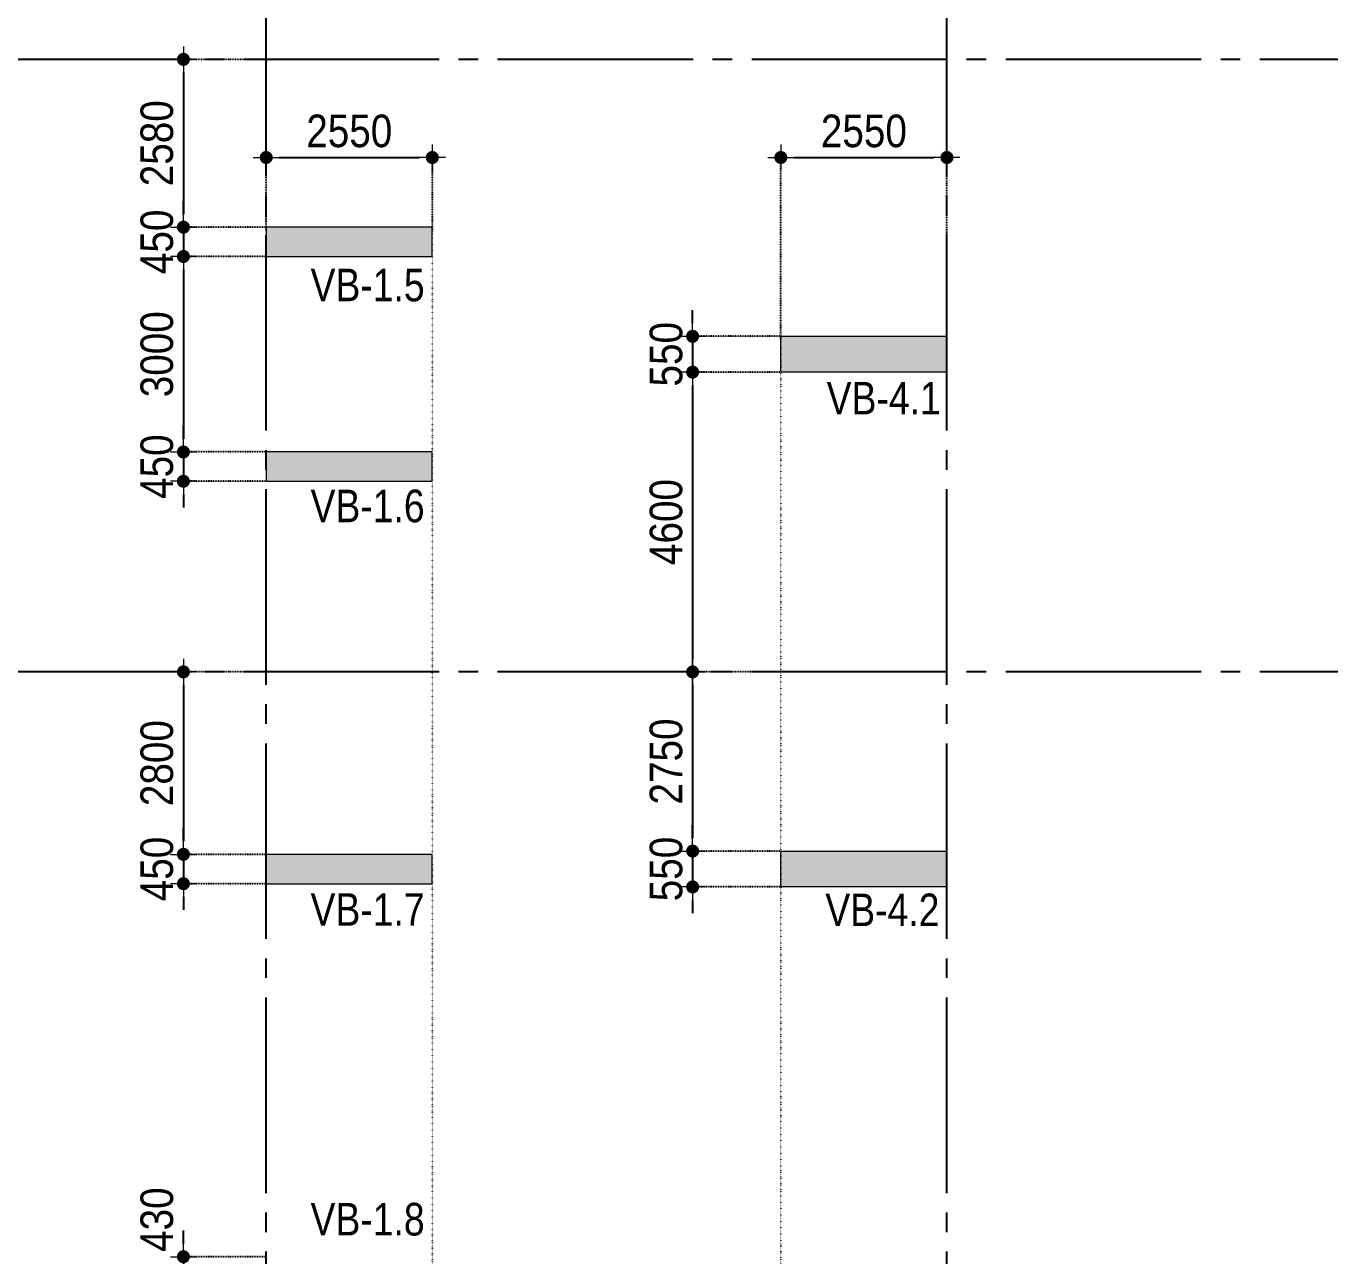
# Model space of a CAD drawing. Header units: millimetres. Extents: x -3973692 to -2843767, y 592734 to 838475.
# Drawn here: x -3875332 to -3855316, y 717169 to 736042 of the extents above; entities that cross this region are included whole.
import ezdxf
from ezdxf.enums import TextEntityAlignment as Align

# ---------------------------------------------------------------- set-up
doc = ezdxf.new("R2010")
doc.units = ezdxf.units.MM
doc.header["$MEASUREMENT"] = 0
doc.header["$PDMODE"] = 3
doc.header["$PDSIZE"] = -20
for name, pattern in [('CHG_XX_Luoi truc$0$MB_Luoi truc$0$Center101', [13, 10, -1, 1, -1]), ('DIVIDE2', [15.875, 6.35, -3.175, 0, -3.175, 0, -3.175]), ('DOT2', [0.125, 0, -0.125]), ('HIDDEN5', [2.8375, 1.25, -1.5875])]:
    doc.linetypes.add(name, pattern=pattern)
doc.layers.get('0').update_dxf_attribs({"lineweight": 9})
doc.layers.get('Defpoints').update_dxf_attribs({"color": 10, "lineweight": 0})
for name, color, linetype, lineweight in [("'S_General_Dim_1", 1, 'Continuous', 18), ("'S_General_Divide_3 Intermediate", 3, 'DIVIDE2', 40), ('CHG_XX_Cot_Ham 2$0$COT', 5, 'Continuous', 13), ('CHG_XX_Cot_Ham 2$0$NS-Pier-H2', 150, 'Continuous', 13), ('CHG_XX_Cot_Ham 2$0$NS-Pier-H2 @ 1', 150, 'Continuous', 13), ('CHG_XX_Cot_Ham 2$0$NS-Pier-H2 @ 150 VP1', 150, 'Continuous', 13), ('CHG_XX_Cot_Ham 2$0$NS-Pier-H2 @ 150 VP2', 150, 'Continuous', 13), ('CHG_XX_Cot_Ham 2$0$NS-Pier-H2 @ 150 VP3', 150, 'Continuous', 13), ('CHG_XX_Cot_Ham 2$0$NS-Pier-H2 @ 150 VP4', 150, 'Continuous', 13), ('CHG_XX_Cot_Ham 2$0$NS-Pier-H2 @ 150 VP5', 150, 'Continuous', 13), ('CHG_XX_Cot_Ham 2$0$NS-Pier-H2 @ 150 VP6', 150, 'Continuous', 13), ('CHG_XX_Cot_Ham 2$0$NS-Pier-H2 @ 150 VP7', 150, 'Continuous', 13), ('CHG_XX_Cot_Ham 2$0$NS-Pier-H2 @ 150 VP8', 150, 'Continuous', 13), ('CHG_XX_Cot_Ham 2$0$NS-Pier-H2 @ 150 VP9', 150, 'Continuous', 13), ('CHG_XX_Cot_Ham 2$0$NS-Pier-H2 @ 150 VPModel', 150, 'Continuous', 13), ('TEXT', 7, 'Continuous', 15)]:
    doc.layers.add(name, color=color, linetype=linetype, lineweight=lineweight)
for name, color, linetype in [('CHG_XX_Luoi truc$0$Grid', 34, 'Continuous'), ('CHG_XX_Luoi truc$0$Grid Line', 251, 'CHG_XX_Luoi truc$0$MB_Luoi truc$0$Center101'), ('dim', 1, 'Continuous')]:
    doc.layers.add(name, color=color, linetype=linetype)
doc.styles.add('arial', font='arial.ttf', dxfattribs={"width": 0.85})
doc.styles.add('CHG_XX_Luoi truc$0$MB_Luoi truc$0$Grid A-F$0$VNI-HelveCB', font='')
doc.styles.add('TTP-HelCon', font='')
doc.styles.get('CHG_XX_Luoi truc$0$MB_Luoi truc$0$Grid A-F$0$VNI-HelveCB').set_extended_font_data('VNI-Helve-Condense', bold=True)
doc.styles.get('TTP-HelCon').set_extended_font_data('VNI-Helve-Condense')
doc.dimstyles.new('200', dxfattribs={"dimscale": 200, "dimtxt": 2.5, "dimasz": 1, "dimexe": 0, "dimexo": 0, "dimgap": 0.75, "dimtad": 1, "dimdec": 0, "dimrnd": 10, "dimzin": 9, "dimdsep": 46, "dimtxsty": 'arial', "dimblk1": 'DIMDOT', "dimblk2": 'DIMDOT', "dimsah": 1, "dimcen": 2, "dimdle": 3, "dimclre": 8, "dimclrt": 2, "dimadec": 0, "dimazin": 0, "dimtfac": 1, "dimtdec": 0, "dimtix": 1, "dimtmove": 2, "dimatfit": 3, "dimldrblk": 'DIMPIJL', "dimfxl": 1, "dimtvp": 1.8, "dimtolj": 1, "dimtzin": 0, "dimarcsym": 0})

# ---------------------------------------------------------------- blocks, each defined once
blk = doc.blocks.new('*U3253')
at = {"layer": 'CHG_XX_Cot_Ham 2$0$NS-Pier-H2 @ 1'}
h = blk.add_hatch(color=256, dxfattribs=at)
h.dxf.hatch_style = 1
h.paths.add_polyline_path([(450, 0), (0, 0), (0, -2550), (450, -2550)])
at = {"layer": 'CHG_XX_Cot_Ham 2$0$NS-Pier-H2 @ 150 VP1'}
h = blk.add_hatch(color=256, dxfattribs=at)
h.dxf.hatch_style = 1
h.paths.add_polyline_path([(450, 0), (0, 0), (0, -2550), (450, -2550)])
at = {"layer": 'CHG_XX_Cot_Ham 2$0$NS-Pier-H2 @ 150 VP2'}
h = blk.add_hatch(color=256, dxfattribs=at)
h.dxf.hatch_style = 1
h.paths.add_polyline_path([(450, 0), (0, 0), (0, -2550), (450, -2550)])
at = {"layer": 'CHG_XX_Cot_Ham 2$0$NS-Pier-H2 @ 150 VP3'}
h = blk.add_hatch(color=256, dxfattribs=at)
h.dxf.hatch_style = 1
h.paths.add_polyline_path([(450, 0), (0, 0), (0, -2550), (450, -2550)])
at = {"layer": 'CHG_XX_Cot_Ham 2$0$NS-Pier-H2 @ 150 VP4'}
h = blk.add_hatch(color=256, dxfattribs=at)
h.dxf.hatch_style = 1
h.paths.add_polyline_path([(450, 0), (0, 0), (0, -2550), (450, -2550)])
at = {"layer": 'CHG_XX_Cot_Ham 2$0$NS-Pier-H2 @ 150 VP5'}
h = blk.add_hatch(color=256, dxfattribs=at)
h.dxf.hatch_style = 1
h.paths.add_polyline_path([(450, 0), (0, 0), (0, -2550), (450, -2550)])
at = {"layer": 'CHG_XX_Cot_Ham 2$0$NS-Pier-H2 @ 150 VP6'}
h = blk.add_hatch(color=256, dxfattribs=at)
h.dxf.hatch_style = 1
h.paths.add_polyline_path([(450, 0), (0, 0), (0, -2550), (450, -2550)])
at = {"layer": 'CHG_XX_Cot_Ham 2$0$NS-Pier-H2 @ 150 VP7'}
h = blk.add_hatch(color=256, dxfattribs=at)
h.dxf.hatch_style = 1
h.paths.add_polyline_path([(450, 0), (0, 0), (0, -2550), (450, -2550)])
at = {"layer": 'CHG_XX_Cot_Ham 2$0$NS-Pier-H2 @ 150 VP8'}
h = blk.add_hatch(color=256, dxfattribs=at)
h.dxf.hatch_style = 1
h.paths.add_polyline_path([(450, 0), (0, 0), (0, -2550), (450, -2550)])
at = {"layer": 'CHG_XX_Cot_Ham 2$0$NS-Pier-H2 @ 150 VP9'}
h = blk.add_hatch(color=256, dxfattribs=at)
h.dxf.hatch_style = 1
h.paths.add_polyline_path([(450, 0), (0, 0), (0, -2550), (450, -2550)])
at = {"layer": 'CHG_XX_Cot_Ham 2$0$NS-Pier-H2 @ 150 VPModel'}
h = blk.add_hatch(color=256, dxfattribs=at)
h.dxf.hatch_style = 1
h.paths.add_polyline_path([(450, 0), (0, 0), (0, -2550), (450, -2550)])
blk = doc.blocks.new('CHG_XX_Cot_Ham 2$0$Block A_C450x2250')
at = {"layer": 'CHG_XX_Cot_Ham 2$0$NS-Pier-H2'}
blk.add_lwpolyline([(450, -2550), (0, -2550), (0, 0), (450, 0)], close=True, dxfattribs=at)
blk.add_blockref('*U3253', (0, 0), dxfattribs=at)
blk = doc.blocks.new('*U3256')
at = {"layer": 'CHG_XX_Cot_Ham 2$0$NS-Pier-H2 @ 1'}
h = blk.add_hatch(color=256, dxfattribs=at)
h.dxf.hatch_style = 1
h.paths.add_polyline_path([(550, 0), (0, 0), (0, -2550), (550, -2550)])
at = {"layer": 'CHG_XX_Cot_Ham 2$0$NS-Pier-H2 @ 150 VP1'}
h = blk.add_hatch(color=256, dxfattribs=at)
h.dxf.hatch_style = 1
h.paths.add_polyline_path([(550, 0), (0, 0), (0, -2550), (550, -2550)])
at = {"layer": 'CHG_XX_Cot_Ham 2$0$NS-Pier-H2 @ 150 VP2'}
h = blk.add_hatch(color=256, dxfattribs=at)
h.dxf.hatch_style = 1
h.paths.add_polyline_path([(550, 0), (0, 0), (0, -2550), (550, -2550)])
at = {"layer": 'CHG_XX_Cot_Ham 2$0$NS-Pier-H2 @ 150 VP3'}
h = blk.add_hatch(color=256, dxfattribs=at)
h.dxf.hatch_style = 1
h.paths.add_polyline_path([(550, 0), (0, 0), (0, -2550), (550, -2550)])
at = {"layer": 'CHG_XX_Cot_Ham 2$0$NS-Pier-H2 @ 150 VP4'}
h = blk.add_hatch(color=256, dxfattribs=at)
h.dxf.hatch_style = 1
h.paths.add_polyline_path([(550, 0), (0, 0), (0, -2550), (550, -2550)])
at = {"layer": 'CHG_XX_Cot_Ham 2$0$NS-Pier-H2 @ 150 VP5'}
h = blk.add_hatch(color=256, dxfattribs=at)
h.dxf.hatch_style = 1
h.paths.add_polyline_path([(550, 0), (0, 0), (0, -2550), (550, -2550)])
at = {"layer": 'CHG_XX_Cot_Ham 2$0$NS-Pier-H2 @ 150 VP6'}
h = blk.add_hatch(color=256, dxfattribs=at)
h.dxf.hatch_style = 1
h.paths.add_polyline_path([(550, 0), (0, 0), (0, -2550), (550, -2550)])
at = {"layer": 'CHG_XX_Cot_Ham 2$0$NS-Pier-H2 @ 150 VP7'}
h = blk.add_hatch(color=256, dxfattribs=at)
h.dxf.hatch_style = 1
h.paths.add_polyline_path([(550, 0), (0, 0), (0, -2550), (550, -2550)])
at = {"layer": 'CHG_XX_Cot_Ham 2$0$NS-Pier-H2 @ 150 VP8'}
h = blk.add_hatch(color=256, dxfattribs=at)
h.dxf.hatch_style = 1
h.paths.add_polyline_path([(550, 0), (0, 0), (0, -2550), (550, -2550)])
at = {"layer": 'CHG_XX_Cot_Ham 2$0$NS-Pier-H2 @ 150 VP9'}
h = blk.add_hatch(color=256, dxfattribs=at)
h.dxf.hatch_style = 1
h.paths.add_polyline_path([(550, 0), (0, 0), (0, -2550), (550, -2550)])
at = {"layer": 'CHG_XX_Cot_Ham 2$0$NS-Pier-H2 @ 150 VPModel'}
h = blk.add_hatch(color=256, dxfattribs=at)
h.dxf.hatch_style = 1
h.paths.add_polyline_path([(550, 0), (0, 0), (0, -2550), (550, -2550)])
blk = doc.blocks.new('CHG_XX_Cot_Ham 2$0$550x2550')
at = {"layer": 'CHG_XX_Cot_Ham 2$0$NS-Pier-H2'}
blk.add_lwpolyline([(550, -2550), (0, -2550), (0, 0), (550, 0)], close=True, dxfattribs=at)
blk.add_blockref('*U3256', (0, 0), dxfattribs=at)
blk = doc.blocks.new('*U2841')
at = {"layer": 'CHG_XX_Luoi truc$0$Grid Line'}
blk.add_line((0, 0), (0, 608), dxfattribs=at)
at = {"layer": 'CHG_XX_Luoi truc$0$Grid', "lineweight": -2, "style": 'CHG_XX_Luoi truc$0$MB_Luoi truc$0$Grid A-F$0$VNI-HelveCB'}
for tag, p in [('GRIDSUB', (0, 617)), ('GRID', (0, -9))]:
    blk.add_attdef(tag, text='', height=5, dxfattribs=at).set_placement(p, align=Align.MIDDLE)
blk = doc.blocks.new('*U2843')
at = {"layer": 'CHG_XX_Luoi truc$0$Grid Line'}
blk.add_line((0, 0), (0, 438), dxfattribs=at)
at = {"layer": 'CHG_XX_Luoi truc$0$Grid', "lineweight": -2, "style": 'CHG_XX_Luoi truc$0$MB_Luoi truc$0$Grid A-F$0$VNI-HelveCB'}
for tag, p in [('GRIDSUB', (0, 447)), ('GRID', (0, -9))]:
    blk.add_attdef(tag, text='', height=5, dxfattribs=at).set_placement(p, align=Align.MIDDLE)
blk = doc.blocks.new('CHG_XX_Luoi truc')
at = {"layer": 'CHG_XX_Luoi truc$0$Grid', "xscale": 300, "yscale": 300, "zscale": 300}
for p in [(76850, -12747), (87300, -12747)]:
    blk.add_blockref('*U2841', p, dxfattribs=at)
at = {"layer": 'CHG_XX_Luoi truc$0$Grid', "xscale": 300.0000000000013, "yscale": 300.0000000000013, "zscale": 300.0000000000013, "rotation": 90}
for p in [(110703, 125550), (110703, 116150)]:
    blk.add_blockref('*U2843', p, dxfattribs=at)
blk = doc.blocks.new('CHG_XX_Cot_Ham 2')
at = {"layer": 'CHG_XX_Cot_Ham 2$0$NS-Pier-H2'}
h = blk.add_hatch(color=256, dxfattribs=at)
h.dxf.hatch_style = 1
h.paths.add_polyline_path([(99639.2, 163400), (-10900, 163400), (-10900, 85450), (-300, 85450), (-300, 84050), (32350, 84050), (32350, -9000), (103575.5, -9000), (106050, -6022), (106050, 158254.3)])
h.paths.add_polyline_path([(99533.7, 163100), (105750, 158110.4), (105750, 90450), (105650, 90450), (105750, 90450), (105750, 13850), (105750, 13722.3), (105750, -5913.6), (103434.7, -8700), (93599.8, -8700), (93299.8, -8700), (32650, -8700), (32650, 84350), (0, 84350), (0, 85750), (-10600, 85750), (-10600, 163100), (93600, 163100)], flags=16)
at = {"layer": 'CHG_XX_Cot_Ham 2$0$COT', "xscale": -1, "rotation": 90}
for p in [(76850, 122975), (76850, 119525)]:
    blk.add_blockref('CHG_XX_Cot_Ham 2$0$Block A_C450x2250', p, dxfattribs=at)
at = {"layer": 'CHG_XX_Cot_Ham 2$0$NS-Pier-H2'}
blk.add_blockref('CHG_XX_Luoi truc', (0, 0), dxfattribs=at)
at = {"layer": 'CHG_XX_Cot_Ham 2$0$NS-Pier-H2', "rotation": 90}
for p in [(84750, 120750), (84750, 112850)]:
    blk.add_blockref('CHG_XX_Cot_Ham 2$0$550x2550', p, dxfattribs=at)
at = {"layer": 'CHG_XX_Cot_Ham 2$0$NS-Pier-H2', "xscale": -1, "rotation": 90}
blk.add_blockref('CHG_XX_Cot_Ham 2$0$Block A_C450x2250', (76850, 113350), dxfattribs=at)
blk = doc.blocks.new('b')
at = {"layer": 'TEXT', "color": 3, "style": 'TTP-HelCon'}
for s, p in [('VB-1.5', (-22019, -30412)), ('VB-4.1', (-14096, -32149)), ('VB-1.6', (-22019, -33803)), ('VB-1.7', (-22019, -39996)), ('VB-4.2', (-14116, -40002)), ('VB-1.8', (-22019, -44749))]:
    blk.add_text(s, height=500, dxfattribs=at).set_placement(p)
blk = doc.blocks.new('DIMDOT')
for p, q in [((1, 0), (-1, 0)), ((0, -1), (0, 1))]:
    blk.add_line(p, q)
at = {"const_width": 0.5}
blk.add_lwpolyline([(-0.25, 0, 1), (0.25, 0, 1)], format="xyb", close=True, dxfattribs=at)
blk = doc.blocks.new('*D1473')
at = {"layer": "'S_General_Dim_1", "color": 8, "linetype": 'HIDDEN5', "lineweight": -2, "transparency": 16777216}
for p, q in [((-3871645, 735531), (-3872916, 735531)), ((-3871645, 732956), (-3872916, 732956))]:
    blk.add_line(p, q, dxfattribs=at)
at = {"layer": "'S_General_Dim_1", "color": 0, "lineweight": -2, "transparency": 16777216}
blk.add_line((-3872916, 735331), (-3872916, 733156), dxfattribs=at)
at = {"layer": 'Defpoints', "color": 0, "transparency": 16777216}
for p in [(-3871645, 735531), (-3872916, 732956), (-3871645, 732956)]:
    blk.add_point(p, dxfattribs=at)
at = {"layer": "'S_General_Dim_1", "color": 0, "lineweight": -2, "transparency": 16777216, "xscale": 200, "yscale": 200, "zscale": 200}
for p, rotation in [((-3872916, 735531), 90), ((-3872916, 732956), 270)]:
    blk.add_blockref('DIMDOT', p, dxfattribs=dict(at, rotation=rotation))
at = {"layer": "'S_General_Dim_1", "color": 2, "transparency": 16777216, "insert": (-3873322, 734244), "char_height": 500, "attachment_point": 5, "rotation": 90, "style": 'arial'}
blk.add_mtext('\\A1;2580', dxfattribs=at)
blk = doc.blocks.new('DIMPIJL')
at = {"linetype": 'ByBlock'}
blk.add_solid([(-2.5, 0.42), (-2.5, -0.42), (0, 0)], dxfattribs=at)
blk = doc.blocks.new('*D1474')
at = {"layer": "'S_General_Dim_1", "color": 0, "lineweight": -2, "transparency": 16777216}
for p, q in [((-3872916, 733156), (-3872916, 733356)), ((-3872916, 732956), (-3872916, 732506)), ((-3872916, 732306), (-3872916, 732106))]:
    blk.add_line(p, q, dxfattribs=at)
at = {"layer": "'S_General_Dim_1", "color": 8, "linetype": 'HIDDEN5', "lineweight": -2, "transparency": 16777216}
for p, q in [((-3871645, 732956), (-3872916, 732956)), ((-3871645, 732506), (-3872916, 732506))]:
    blk.add_line(p, q, dxfattribs=at)
at = {"layer": 'Defpoints', "color": 0, "transparency": 16777216}
for p in [(-3871645, 732956), (-3872916, 732506), (-3871645, 732506)]:
    blk.add_point(p, dxfattribs=at)
at = {"layer": "'S_General_Dim_1", "color": 0, "lineweight": -2, "transparency": 16777216, "xscale": 200, "yscale": 200, "zscale": 200}
for p, rotation in [((-3872916, 732956), 270), ((-3872916, 732506), 90)]:
    blk.add_blockref('DIMDOT', p, dxfattribs=dict(at, rotation=rotation))
at = {"layer": "'S_General_Dim_1", "color": 2, "transparency": 16777216, "insert": (-3873322, 732731), "char_height": 500, "attachment_point": 5, "rotation": 90, "style": 'arial'}
blk.add_mtext('\\A1;450', dxfattribs=at)
blk = doc.blocks.new('*D1475')
at = {"layer": "'S_General_Dim_1", "color": 8, "linetype": 'HIDDEN5', "lineweight": -2, "transparency": 16777216}
for p, q in [((-3871645, 732506), (-3872916, 732506)), ((-3871645, 729506), (-3872916, 729506))]:
    blk.add_line(p, q, dxfattribs=at)
at = {"layer": "'S_General_Dim_1", "color": 0, "lineweight": -2, "transparency": 16777216}
blk.add_line((-3872916, 732306), (-3872916, 729706), dxfattribs=at)
at = {"layer": 'Defpoints', "color": 0, "transparency": 16777216}
for p in [(-3871645, 732506), (-3872916, 729506), (-3871645, 729506)]:
    blk.add_point(p, dxfattribs=at)
at = {"layer": "'S_General_Dim_1", "color": 0, "lineweight": -2, "transparency": 16777216, "xscale": 200, "yscale": 200, "zscale": 200}
for p, rotation in [((-3872916, 732506), 90), ((-3872916, 729506), 270)]:
    blk.add_blockref('DIMDOT', p, dxfattribs=dict(at, rotation=rotation))
at = {"layer": "'S_General_Dim_1", "color": 2, "transparency": 16777216, "insert": (-3873322, 731006), "char_height": 500, "attachment_point": 5, "rotation": 90, "style": 'arial'}
blk.add_mtext('\\A1;3000', dxfattribs=at)
blk = doc.blocks.new('*D1476')
at = {"layer": "'S_General_Dim_1", "color": 0, "lineweight": -2, "transparency": 16777216}
for p, q in [((-3872916, 729706), (-3872916, 729906)), ((-3872916, 729506), (-3872916, 729056)), ((-3872916, 728856), (-3872916, 728656))]:
    blk.add_line(p, q, dxfattribs=at)
at = {"layer": "'S_General_Dim_1", "color": 8, "linetype": 'HIDDEN5', "lineweight": -2, "transparency": 16777216}
for p, q in [((-3871645, 729506), (-3872916, 729506)), ((-3871645, 729056), (-3872916, 729056))]:
    blk.add_line(p, q, dxfattribs=at)
at = {"layer": 'Defpoints', "color": 0, "transparency": 16777216}
for p in [(-3871645, 729506), (-3872916, 729056), (-3871645, 729056)]:
    blk.add_point(p, dxfattribs=at)
at = {"layer": "'S_General_Dim_1", "color": 0, "lineweight": -2, "transparency": 16777216, "xscale": 200, "yscale": 200, "zscale": 200}
for p, rotation in [((-3872916, 729506), 270), ((-3872916, 729056), 90)]:
    blk.add_blockref('DIMDOT', p, dxfattribs=dict(at, rotation=rotation))
at = {"layer": "'S_General_Dim_1", "color": 2, "transparency": 16777216, "insert": (-3873322, 729281), "char_height": 500, "attachment_point": 5, "rotation": 90, "style": 'arial'}
blk.add_mtext('\\A1;450', dxfattribs=at)
blk = doc.blocks.new('*D1477')
at = {"layer": "'S_General_Dim_1", "color": 8, "linetype": 'HIDDEN5', "lineweight": -2, "transparency": 16777216}
for p, q in [((-3871645, 726131), (-3872916, 726131)), ((-3871645, 723331), (-3872916, 723331))]:
    blk.add_line(p, q, dxfattribs=at)
at = {"layer": "'S_General_Dim_1", "color": 0, "lineweight": -2, "transparency": 16777216}
blk.add_line((-3872916, 725931), (-3872916, 723531), dxfattribs=at)
at = {"layer": 'Defpoints', "color": 0, "transparency": 16777216}
for p in [(-3871645, 726131), (-3872916, 723331), (-3871645, 723331)]:
    blk.add_point(p, dxfattribs=at)
at = {"layer": "'S_General_Dim_1", "color": 0, "lineweight": -2, "transparency": 16777216, "xscale": 200, "yscale": 200, "zscale": 200}
for p, rotation in [((-3872916, 726131), 90), ((-3872916, 723331), 270)]:
    blk.add_blockref('DIMDOT', p, dxfattribs=dict(at, rotation=rotation))
at = {"layer": "'S_General_Dim_1", "color": 2, "transparency": 16777216, "insert": (-3873322, 724731), "char_height": 500, "attachment_point": 5, "rotation": 90, "style": 'arial'}
blk.add_mtext('\\A1;2800', dxfattribs=at)
blk = doc.blocks.new('*D1478')
at = {"layer": "'S_General_Dim_1", "color": 0, "lineweight": -2, "transparency": 16777216}
for p, q in [((-3872916, 723531), (-3872916, 723731)), ((-3872916, 723331), (-3872916, 722881)), ((-3872916, 722681), (-3872916, 722481))]:
    blk.add_line(p, q, dxfattribs=at)
at = {"layer": "'S_General_Dim_1", "color": 8, "linetype": 'HIDDEN5', "lineweight": -2, "transparency": 16777216}
for p, q in [((-3871645, 723331), (-3872916, 723331)), ((-3871645, 722881), (-3872916, 722881))]:
    blk.add_line(p, q, dxfattribs=at)
at = {"layer": 'Defpoints', "color": 0, "transparency": 16777216}
for p in [(-3871645, 723331), (-3872916, 722881), (-3871645, 722881)]:
    blk.add_point(p, dxfattribs=at)
at = {"layer": "'S_General_Dim_1", "color": 0, "lineweight": -2, "transparency": 16777216, "xscale": 200, "yscale": 200, "zscale": 200}
for p, rotation in [((-3872916, 723331), 270), ((-3872916, 722881), 90)]:
    blk.add_blockref('DIMDOT', p, dxfattribs=dict(at, rotation=rotation))
at = {"layer": "'S_General_Dim_1", "color": 2, "transparency": 16777216, "insert": (-3873322, 723106), "char_height": 500, "attachment_point": 5, "rotation": 90, "style": 'arial'}
blk.add_mtext('\\A1;450', dxfattribs=at)
blk = doc.blocks.new('*D1479')
at = {"layer": "'S_General_Dim_1", "color": 0, "lineweight": -2, "transparency": 16777216}
for p, q in [((-3872916, 717356), (-3872916, 717556)), ((-3872916, 717156), (-3872916, 716731)), ((-3872916, 716531), (-3872916, 716331))]:
    blk.add_line(p, q, dxfattribs=at)
at = {"layer": "'S_General_Dim_1", "color": 8, "linetype": 'HIDDEN5', "lineweight": -2, "transparency": 16777216}
for p, q in [((-3871645, 717156), (-3872916, 717156)), ((-3871645, 716731), (-3872916, 716731))]:
    blk.add_line(p, q, dxfattribs=at)
at = {"layer": 'Defpoints', "color": 0, "transparency": 16777216}
for p in [(-3871645, 717156), (-3872916, 716731), (-3871645, 716731)]:
    blk.add_point(p, dxfattribs=at)
at = {"layer": "'S_General_Dim_1", "color": 0, "lineweight": -2, "transparency": 16777216, "xscale": 200, "yscale": 200, "zscale": 200}
for p, rotation in [((-3872916, 717156), 270), ((-3872916, 716731), 90)]:
    blk.add_blockref('DIMDOT', p, dxfattribs=dict(at, rotation=rotation))
at = {"layer": "'S_General_Dim_1", "color": 2, "transparency": 16777216, "insert": (-3873322, 717725), "char_height": 500, "attachment_point": 5, "rotation": 90, "style": 'arial'}
blk.add_mtext('\\A1;430', dxfattribs=at)
blk = doc.blocks.new('*D1402')
at = {"layer": "'S_General_Dim_1", "color": 8, "linetype": 'HIDDEN5', "lineweight": -2, "transparency": 16777216}
for p, q in [((-3871645, 732906), (-3871645, 734025)), ((-3869095, 732906), (-3869095, 734025))]:
    blk.add_line(p, q, dxfattribs=at)
at = {"layer": "'S_General_Dim_1", "color": 0, "lineweight": -2, "transparency": 16777216}
blk.add_line((-3871445, 734025), (-3869295, 734025), dxfattribs=at)
at = {"layer": 'Defpoints', "color": 0, "transparency": 16777216}
for p in [(-3869095, 734025), (-3871645, 732906), (-3869095, 732906)]:
    blk.add_point(p, dxfattribs=at)
at = {"layer": "'S_General_Dim_1", "color": 0, "lineweight": -2, "transparency": 16777216, "xscale": 200, "yscale": 200, "zscale": 200, "rotation": 180}
blk.add_blockref('DIMDOT', (-3871645, 734025), dxfattribs=at)
at = {"layer": "'S_General_Dim_1", "color": 0, "lineweight": -2, "transparency": 16777216, "xscale": 200, "yscale": 200, "zscale": 200}
blk.add_blockref('DIMDOT', (-3869095, 734025), dxfattribs=at)
at = {"layer": "'S_General_Dim_1", "color": 2, "transparency": 16777216, "insert": (-3870370, 734430), "char_height": 500, "attachment_point": 5, "style": 'arial'}
blk.add_mtext('\\A1;2550', dxfattribs=at)
blk = doc.blocks.new('*D1403')
at = {"layer": "'S_General_Dim_1", "color": 8, "linetype": 'HIDDEN5', "lineweight": -2, "transparency": 16777216}
for p, q in [((-3863745, 731231), (-3863745, 734025)), ((-3861195, 731231), (-3861195, 734025))]:
    blk.add_line(p, q, dxfattribs=at)
at = {"layer": "'S_General_Dim_1", "color": 0, "lineweight": -2, "transparency": 16777216}
blk.add_line((-3863545, 734025), (-3861395, 734025), dxfattribs=at)
at = {"layer": 'Defpoints', "color": 0, "transparency": 16777216}
for p in [(-3861195, 734025), (-3863745, 731231), (-3861195, 731231)]:
    blk.add_point(p, dxfattribs=at)
at = {"layer": "'S_General_Dim_1", "color": 0, "lineweight": -2, "transparency": 16777216, "xscale": 200, "yscale": 200, "zscale": 200, "rotation": 180}
blk.add_blockref('DIMDOT', (-3863745, 734025), dxfattribs=at)
at = {"layer": "'S_General_Dim_1", "color": 0, "lineweight": -2, "transparency": 16777216, "xscale": 200, "yscale": 200, "zscale": 200}
blk.add_blockref('DIMDOT', (-3861195, 734025), dxfattribs=at)
at = {"layer": "'S_General_Dim_1", "color": 2, "transparency": 16777216, "insert": (-3862470, 734430), "char_height": 500, "attachment_point": 5, "style": 'arial'}
blk.add_mtext('\\A1;2550', dxfattribs=at)
blk = doc.blocks.new('*D1370')
at = {"layer": "'S_General_Dim_1", "color": 0, "lineweight": -2, "transparency": 16777216}
for p, q in [((-3865099, 731481), (-3865099, 731681)), ((-3865099, 731281), (-3865099, 730731)), ((-3865099, 730531), (-3865099, 730331))]:
    blk.add_line(p, q, dxfattribs=at)
at = {"layer": "'S_General_Dim_1", "color": 8, "linetype": 'HIDDEN5', "lineweight": -2, "transparency": 16777216}
for p, q in [((-3863745, 731281), (-3865099, 731281)), ((-3863745, 730731), (-3865099, 730731))]:
    blk.add_line(p, q, dxfattribs=at)
at = {"layer": 'Defpoints', "color": 0, "transparency": 16777216}
for p in [(-3863745, 731281), (-3865099, 730731), (-3863745, 730731)]:
    blk.add_point(p, dxfattribs=at)
at = {"layer": "'S_General_Dim_1", "color": 0, "lineweight": -2, "transparency": 16777216, "xscale": 200, "yscale": 200, "zscale": 200}
for p, rotation in [((-3865099, 731281), 270), ((-3865099, 730731), 90)]:
    blk.add_blockref('DIMDOT', p, dxfattribs=dict(at, rotation=rotation))
at = {"layer": "'S_General_Dim_1", "color": 2, "transparency": 16777216, "insert": (-3865505, 731006), "char_height": 500, "attachment_point": 5, "rotation": 90, "style": 'arial'}
blk.add_mtext('\\A1;550', dxfattribs=at)
blk = doc.blocks.new('*D1371')
at = {"layer": "'S_General_Dim_1", "color": 8, "linetype": 'HIDDEN5', "lineweight": -2, "transparency": 16777216}
for p, q in [((-3863745, 730731), (-3865099, 730731)), ((-3863745, 726131), (-3865099, 726131))]:
    blk.add_line(p, q, dxfattribs=at)
at = {"layer": "'S_General_Dim_1", "color": 0, "lineweight": -2, "transparency": 16777216}
blk.add_line((-3865099, 730531), (-3865099, 726331), dxfattribs=at)
at = {"layer": 'Defpoints', "color": 0, "transparency": 16777216}
for p in [(-3863745, 730731), (-3865099, 726131), (-3863745, 726131)]:
    blk.add_point(p, dxfattribs=at)
at = {"layer": "'S_General_Dim_1", "color": 0, "lineweight": -2, "transparency": 16777216, "xscale": 200, "yscale": 200, "zscale": 200}
for p, rotation in [((-3865099, 730731), 90), ((-3865099, 726131), 270)]:
    blk.add_blockref('DIMDOT', p, dxfattribs=dict(at, rotation=rotation))
at = {"layer": "'S_General_Dim_1", "color": 2, "transparency": 16777216, "insert": (-3865505, 728431), "char_height": 500, "attachment_point": 5, "rotation": 90, "style": 'arial'}
blk.add_mtext('\\A1;4600', dxfattribs=at)
blk = doc.blocks.new('*D1372')
at = {"layer": "'S_General_Dim_1", "color": 8, "linetype": 'HIDDEN5', "lineweight": -2, "transparency": 16777216}
for p, q in [((-3863745, 726131), (-3865099, 726131)), ((-3863745, 723381), (-3865099, 723381))]:
    blk.add_line(p, q, dxfattribs=at)
at = {"layer": "'S_General_Dim_1", "color": 0, "lineweight": -2, "transparency": 16777216}
blk.add_line((-3865099, 725931), (-3865099, 723581), dxfattribs=at)
at = {"layer": 'Defpoints', "color": 0, "transparency": 16777216}
for p in [(-3863745, 726131), (-3865099, 723381), (-3863745, 723381)]:
    blk.add_point(p, dxfattribs=at)
at = {"layer": "'S_General_Dim_1", "color": 0, "lineweight": -2, "transparency": 16777216, "xscale": 200, "yscale": 200, "zscale": 200}
for p, rotation in [((-3865099, 726131), 90), ((-3865099, 723381), 270)]:
    blk.add_blockref('DIMDOT', p, dxfattribs=dict(at, rotation=rotation))
at = {"layer": "'S_General_Dim_1", "color": 2, "transparency": 16777216, "insert": (-3865505, 724756), "char_height": 500, "attachment_point": 5, "rotation": 90, "style": 'arial'}
blk.add_mtext('\\A1;2750', dxfattribs=at)
blk = doc.blocks.new('*D1373')
at = {"layer": "'S_General_Dim_1", "color": 0, "lineweight": -2, "transparency": 16777216}
for p, q in [((-3865099, 723581), (-3865099, 723781)), ((-3865099, 723381), (-3865099, 722831)), ((-3865099, 722631), (-3865099, 722431))]:
    blk.add_line(p, q, dxfattribs=at)
at = {"layer": "'S_General_Dim_1", "color": 8, "linetype": 'HIDDEN5', "lineweight": -2, "transparency": 16777216}
for p, q in [((-3863745, 723381), (-3865099, 723381)), ((-3863745, 722831), (-3865099, 722831))]:
    blk.add_line(p, q, dxfattribs=at)
at = {"layer": 'Defpoints', "color": 0, "transparency": 16777216}
for p in [(-3863745, 723381), (-3865099, 722831), (-3863745, 722831)]:
    blk.add_point(p, dxfattribs=at)
at = {"layer": "'S_General_Dim_1", "color": 0, "lineweight": -2, "transparency": 16777216, "xscale": 200, "yscale": 200, "zscale": 200}
for p, rotation in [((-3865099, 723381), 270), ((-3865099, 722831), 90)]:
    blk.add_blockref('DIMDOT', p, dxfattribs=dict(at, rotation=rotation))
at = {"layer": "'S_General_Dim_1", "color": 2, "transparency": 16777216, "insert": (-3865505, 723106), "char_height": 500, "attachment_point": 5, "rotation": 90, "style": 'arial'}
blk.add_mtext('\\A1;550', dxfattribs=at)

msp = doc.modelspace()

# ---------------------------------------------------------------- linework, layer by layer
at = {"layer": 'dim', "linetype": 'DOT2', "ltscale": 10}
for p, q in [((-3869095.2, 732906), (-3869095.2, 713706)), ((-3863745.2, 731206), (-3863745.2, 715406))]:
    msp.add_line(p, q, dxfattribs=at)

# ---------------------------------------------------------------- block references
at = {"layer": "'S_General_Divide_3 Intermediate"}
msp.add_blockref('CHG_XX_Cot_Ham 2', (-3948495.2, 609981), dxfattribs=at)
at = {"layer": 'dim'}
msp.add_blockref('b', (-3848945.2, 762231), dxfattribs=at)

# ---------------------------------------------------------------- dimensions: what is measured, and where the dimension line sits
at = {"layer": "'S_General_Dim_1"}
for base, p1, p2, picture, middle in [((-3872916.4, 732956), (-3871645.2, 735531), (-3871645.2, 732956), '*D1473', (-3873321.6, 734243.5)), ((-3872916.4, 732506), (-3871645.2, 732956), (-3871645.2, 732506), '*D1474', (-3873321.6, 732731)), ((-3872916.4, 729506), (-3871645.2, 732506), (-3871645.2, 729506), '*D1475', (-3873321.8, 731006)), ((-3865099.4, 730731), (-3863745.2, 731281), (-3863745.2, 730731), '*D1370', (-3865504.7, 731006)), ((-3865099.4, 726131), (-3863745.2, 730731), (-3863745.2, 726131), '*D1371', (-3865504.7, 728431)), ((-3872916.4, 729056), (-3871645.2, 729506), (-3871645.2, 729056), '*D1476', (-3873321.6, 729281)), ((-3872916.4, 723331), (-3871645.2, 726131), (-3871645.2, 723331), '*D1477', (-3873321.6, 724731)), ((-3865099.4, 723381), (-3863745.2, 726131), (-3863745.2, 723381), '*D1372', (-3865504.7, 724756)), ((-3872916.4, 722881), (-3871645.2, 723331), (-3871645.2, 722881), '*D1478', (-3873321.6, 723106)), ((-3865099.4, 722831), (-3863745.2, 723381), (-3863745.2, 722831), '*D1373', (-3865504.7, 723106))]:
    dim = msp.add_linear_dim(base=base, p1=p1, p2=p2, angle=90, dimstyle='200', dxfattribs=at)
    dim.commit()
    dim.dimension.update_dxf_attribs({"geometry": picture, "text_midpoint": middle})
for base, p1, p2, picture, middle in [((-3869095.2, 734024.5), (-3871645.2, 732906), (-3869095.2, 732906), '*D1402', (-3870370.2, 734429.8)), ((-3861195.2, 734024.5), (-3863745.2, 731231), (-3861195.2, 731231), '*D1403', (-3862470.2, 734429.8))]:
    dim = msp.add_linear_dim(base=base, p1=p1, p2=p2, dimstyle='200', dxfattribs=at)
    dim.commit()
    dim.dimension.update_dxf_attribs({"geometry": picture, "text_midpoint": middle})
dim = msp.add_linear_dim(base=(-3872916.4, 716731), p1=(-3871645.2, 717156), p2=(-3871645.2, 716731), angle=90, dimstyle='200', dxfattribs=at)
dim.commit()
dim.dimension.update_dxf_attribs({"geometry": '*D1479', "text_midpoint": (-3873321.8, 717725), "dimtype": 160})

doc.saveas('drawing.dxf')
